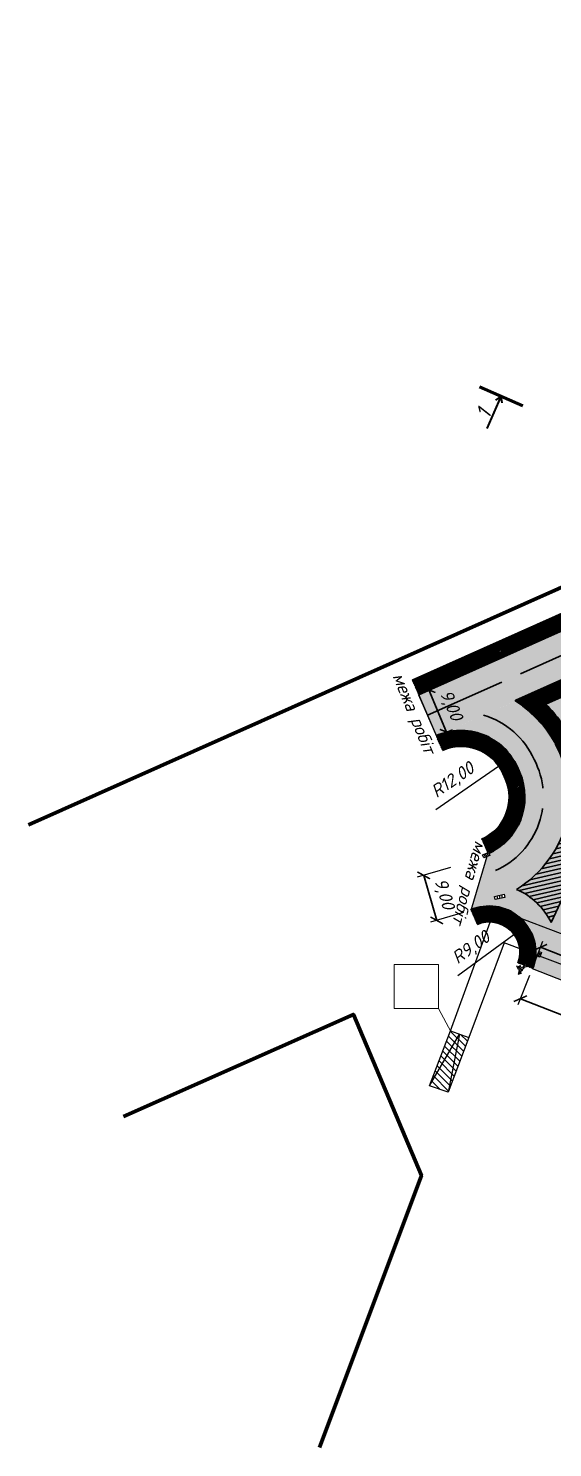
# Model space of a CAD drawing. Header units: metres. Extents: x 34785 to 38791, y 49888 to 55971.
# Drawn here: x 34784.7 to 34887.8, y 51263.8 to 51542.7 of the extents above; entities that cross this region are included whole.
import ezdxf

# ---------------------------------------------------------------- set-up
doc = ezdxf.new("R2010")
doc.units = ezdxf.units.M
doc.set_wipeout_variables(frame=1)
doc.linetypes.add('DASHED', pattern=[0.75, 0.5, -0.25])
doc.linetypes.add('Трубопроводы', pattern=[2, 1.6, -0.4])
for name, color, linetype in [('09_Граница работ', 5, 'Continuous'), ('12_Тротуар', 33, 'Continuous'), ('_3Борт_проезды', 7, 'Continuous'), ('_4Борт_тротуар', 7, 'Continuous'), ('____пр.часть', 7, 'Continuous'), ('____размеры', 7, 'Continuous'), ('____Троутары', 7, 'Continuous'), ('___bort', 7, 'Continuous'), ('___тротуары', 7, 'Continuous'), ('__Освещение', 7, 'Continuous'), ('_РАЗМЕТКА', 7, 'Трубопроводы'), ('ливнеприемники', 7, 'Continuous')]:
    doc.layers.add(name, color=color, linetype=linetype)
doc.layers.add('11_Разметка', color=7, linetype='DASHED', lineweight=30)
doc.layers.add('_ЗНАКИ', color=7, linetype='Continuous', lineweight=0)
doc.styles.add('ACAD', font='isocpeui.ttf', dxfattribs={"height": 2.5})
doc.styles.add('Bm431', font='bm431i.ttf')
doc.styles.get("Standard").update_dxf_attribs({"font": 'arial.ttf'})
doc.styles.add('СПДС', font='isocpeur.ttf')
doc.dimstyles.new('GENPLAN', dxfattribs={"dimtxt": 2.5, "dimasz": 2, "dimexe": 1.3, "dimexo": 1.5, "dimgap": 1.2, "dimtad": 1, "dimzin": 0, "dimtxsty": 'Standard', "dimblk1": 'OBLIQUE', "dimblk2": 'OBLIQUE', "dimsah": 1, "dimcen": -2, "dimaunit": 1, "dimadec": 3, "dimazin": 0, "dimtfac": 0.75, "dimtix": 1, "dimtmove": 0, "dimatfit": 3, "dimfxl": 1, "dimtvp": 1.2, "dimarcsym": 0})
picture_1 = doc.add_image_def('image2.gif', size_in_pixel=(600, 598))
pattern_1 = [(135, (-176.6880005107814, -440.0890258540167), (-0.6735192090801865, -0.6735192090801865), [])]
pattern_2 = [(45, (0, 0), (-0.1122532015133644, 0.1122532015133644), []), (135, (0, 0), (-0.1122532015133644, -0.1122532015133644), [])]

# ---------------------------------------------------------------- blocks, each defined once
blk = doc.blocks.new('блок')
at = {"color": 5, "linetype": 'Continuous'}
blk.add_wipeout([(35187.88439807256, 51623.84411248673), (35187.889137268794, 51623.87174591106), (35187.890962023834, 51623.899723337505), (35187.88985234529, 51623.92773823952), (35187.88582039102, 51623.95548367998), (35187.87891033597, 51623.98265567402), (35187.86919788813, 51624.00895651961), (35187.85678945913, 51624.03409805916), (35187.841820998314, 51624.05780483672), (35187.824456503266, 51624.07981711585), (35187.80488622302, 51624.09989372544), (35187.78332457368, 51624.117814701945), (35187.76000778917, 51624.13338369939), (35187.735191333064, 51624.14643014058), (35187.70914709966, 51624.15681108599), (35187.68216043501, 51624.164412799786), (35187.65452701068, 51624.16915199603), (35187.62654958424, 51624.17097675107), (35187.59853468223, 51624.16986707252), (35187.57078924177, 51624.165835118256), (35187.54361724773, 51624.158925063195), (35187.51731640214, 51624.14921261537), (35187.492174862586, 51624.13680418637), (35187.46846808503, 51624.12183572555), (35187.4464558059, 51624.1044712305), (35187.42637919631, 51624.084900950256), (35187.408458219805, 51624.06333930091), (35187.39288922236, 51624.0400225164), (35187.37984278116, 51624.0152060603), (35187.36946183576, 51623.98916182689), (35187.36186012196, 51623.96217516225), (35187.35712092572, 51623.934541737915), (35187.35529617068, 51623.90656431147), (35187.35640584923, 51623.87854940946), (35187.360437803494, 51623.850803969006), (35187.36734785855, 51623.823631974956), (35187.37706030638, 51623.797331129375), (35187.38946873538, 51623.77218958982), (35187.4044371962, 51623.74848281227), (35187.42180169125, 51623.726470533125), (35187.441371971494, 51623.70639392354), (35187.46293362084, 51623.68847294704), (35187.486250405345, 51623.67290394959), (35187.51106686145, 51623.6598575084), (35187.537111094854, 51623.649476563), (35187.5640977595, 51623.64187484919), (35187.591731183835, 51623.637135652956), (35187.61970861028, 51623.63531089791), (35187.64772351229, 51623.63642057646), (35187.675468952744, 51623.64045253073), (35187.70264094679, 51623.64736258578), (35187.728941792375, 51623.65707503362), (35187.75408333193, 51623.66948346261), (35187.77779010948, 51623.68445192343), (35187.79980238862, 51623.701816418485), (35187.819878998205, 51623.72138669872), (35187.83779997471, 51623.742948348074), (35187.85336897215, 51623.76626513258), (35187.86641541335, 51623.791081588686), (35187.87679635875, 51623.81712582209)], dxfattribs=at)
for p, q in [((35187.52196816464, 51624.13194650638), (35186.75613753038, 51625.85721414952)), ((35187.62339700857, 51625.3974191385), (35186.87737450856, 51625.3974191385)), ((35187.09372100857, 51625.39571369632), (35187.09372100857, 51624.8052961385)), ((35187.37720950857, 51625.39834821327), (35187.37720950857, 51624.8052961385)), ((35187.62339700857, 51624.1494056385), (35187.62339700857, 51625.3974191385)), ((35187.62339700857, 51625.3974191385), (35188.37687950856, 51625.3974191385)), ((35187.72304884415, 51623.67416621704), (35188.47545987415, 51621.94300399391)), ((35187.86958450857, 51625.39665174402), (35187.86958450857, 51624.78707663849)), ((35188.13815250857, 51625.39665174402), (35188.13815250857, 51624.7961861385))]:
    blk.add_line(p, q, dxfattribs=at)
for points in [[(35186.7105432247, 51625.17240654149), (35186.75613753038, 51625.85721414952)], [(35187.29460797047, 51625.43166757642), (35186.75613753038, 51625.85721414952)], [(35187.94030999055, 51622.37271890267), (35188.47545987415, 51621.94300399391)], [(35188.52637026227, 51622.62743692204), (35188.47545987415, 51621.94300399391)]]:
    blk.add_lwpolyline(points, dxfattribs=at)
at = {"color": 5, "linetype": 'Continuous', "const_width": 0.15}
blk.add_lwpolyline([(35187.59839700857, 51623.9034466385, 1), (35187.64839700857, 51623.9034466385, 1)], format="xyb", close=True, dxfattribs=at)
at = {"color": 5, "linetype": 'Continuous'}
blk.add_circle((35187.62339700857, 51623.9034466385), 0.25, dxfattribs=at)
for centre, radius, start, end in [((35187.23546525856, 51624.93132654334, 0.1), 0.189671018749069, 221.6415580309559, 318.3584419690441), ((35187.99971219188, 51624.91416870242, 0.1), 0.1818944932519912, 224.3238462181604, 319.561470587205)]:
    blk.add_arc(centre, radius, start, end, dxfattribs=at)
blk = doc.blocks.new('*D53')
at = {"layer": '____Троутары', "color": 0, "lineweight": -2, "transparency": 16777216}
blk.add_line((34864.83960237233, 51389.21238208406), (34877.15818833112, 51397.73857503814), dxfattribs=at)
at = {"layer": '____Троутары', "color": 0, "transparency": 16777216}
blk.add_solid([(34876.87362979406, 51398.1497032894), (34877.44274686819, 51397.32744678688), (34879.62495783869, 51399.44592626052)], dxfattribs=at)
at = {"layer": 'Defpoints', "color": 0, "transparency": 16777216}
for p in [(34879.62495783869, 51399.44592626052), (34869.75787980841, 51392.61652137099)]:
    blk.add_point(p, dxfattribs=at)
at = {"layer": '____Троутары', "color": 0, "transparency": 16777216, "insert": (34868.22889449781, 51394.84189550672), "char_height": 2.5, "attachment_point": 5, "rotation": 34.68867957137405, "style": 'ACAD'}
blk.add_mtext('R12,00', dxfattribs=at)
blk = doc.blocks.new('_Oblique')
at = {"color": 0, "linetype": 'ByBlock', "lineweight": -2}
blk.add_line((-0.5, -0.5), (0.5, 0.5), dxfattribs=at)
blk = doc.blocks.new('*D54')
at = {"layer": '____Троутары', "color": 0, "lineweight": -2, "transparency": 16777216}
blk.add_line((34869.1190374508, 51356.58601752883), (34880.1630308509, 51364.67231677449), dxfattribs=at)
at = {"layer": '____Троутары', "color": 0, "transparency": 16777216}
blk.add_solid([(34879.86764909851, 51365.07573915904), (34880.45841260329, 51364.26889438994), (34882.5835651582, 51366.44460728881)], dxfattribs=at)
at = {"layer": 'Defpoints', "color": 0, "transparency": 16777216}
for p in [(34882.5835651582, 51366.44460728881), (34875.32196223634, 51361.12773574587)]:
    blk.add_point(p, dxfattribs=at)
at = {"layer": '____Троутары', "color": 0, "transparency": 16777216, "insert": (34871.83570553431, 51361.92150277107), "char_height": 2.5, "attachment_point": 5, "rotation": 36.21120755274804, "style": 'ACAD'}
blk.add_mtext('R9,00', dxfattribs=at)
blk = doc.blocks.new('_ArchTick')
at = {"color": 0, "linetype": 'ByBlock', "const_width": 0.15}
blk.add_lwpolyline([(-0.5, -0.5), (0.5, 0.5)], dxfattribs=at)
blk = doc.blocks.new('*D94')
at = {"layer": '____размеры', "color": 0, "lineweight": -2, "transparency": 16777216}
for p, q in [((34883.21189181985, 51356.5996028111), (34880.95024196422, 51350.83251498445)), ((34914.13840916013, 51344.47130589931), (34911.87675930449, 51338.70421807266))]:
    blk.add_line(p, q, dxfattribs=at)
at = {"layer": '____размеры', "color": 0, "lineweight": 30, "transparency": 16777216}
blk.add_line((34881.42486426141, 51352.0427768053), (34912.35138160169, 51339.91447989352), dxfattribs=at)
at = {"layer": 'Defpoints', "color": 0, "transparency": 16777216}
for p in [(34883.759532932, 51357.99605875823), (34914.68605027228, 51345.86776184645), (34912.35138160169, 51339.91447989352)]:
    blk.add_point(p, dxfattribs=at)
at = {"layer": '____размеры', "color": 0, "lineweight": 30, "transparency": 16777216, "xscale": 2, "yscale": 2, "zscale": 2}
for p, rotation in [((34881.42486426141, 51352.0427768053), 158.5866276610992), ((34912.35138160169, 51339.91447989352), 338.5866276610992)]:
    blk.add_blockref('_ArchTick', p, dxfattribs=dict(at, rotation=rotation))
at = {"layer": '____размеры', "color": 0, "transparency": 16777216, "insert": (34896.78623045218, 51348.91878590979), "char_height": 2.5, "attachment_point": 5, "rotation": 338.5866276610992, "style": 'ACAD'}
blk.add_mtext('33,00', dxfattribs=at)
blk = doc.blocks.new('*D95')
at = {"layer": '____размеры', "color": 0, "lineweight": -2, "transparency": 16777216}
for p, q in [((34884.30788168716, 51359.39223698564), (34885.86583572913, 51363.35902179583)), ((34898.83731061395, 51353.68580631015), (34900.39526465592, 51357.65259112035))]:
    blk.add_line(p, q, dxfattribs=at)
at = {"layer": '____размеры', "color": 0, "lineweight": 30, "transparency": 16777216}
blk.add_line((34885.39060014131, 51362.14900066541), (34899.9200290681, 51356.44256998992), dxfattribs=at)
at = {"layer": 'Defpoints', "color": 0, "transparency": 16777216}
for p in [(34883.759532932, 51357.99605875822), (34899.9200290681, 51356.44256998992), (34898.28896185878, 51352.28962808273)]:
    blk.add_point(p, dxfattribs=at)
at = {"layer": '____размеры', "color": 0, "lineweight": 30, "transparency": 16777216, "xscale": 2, "yscale": 2, "zscale": 2}
for p, rotation in [((34885.39060014131, 51362.14900066541), 158.5575905905172), ((34899.9200290681, 51356.44256998992), 338.5575905905171)]:
    blk.add_blockref('_ArchTick', p, dxfattribs=dict(at, rotation=rotation))
at = {"layer": '____размеры', "color": 0, "transparency": 16777216, "insert": (34895.04533311831, 51361.25788176309), "char_height": 2.5, "attachment_point": 5, "rotation": 338.5575905905172, "style": 'ACAD'}
blk.add_mtext('15,50', dxfattribs=at)
blk = doc.blocks.new('*D99')
at = {"layer": '____размеры', "color": 0, "lineweight": -2, "transparency": 16777216}
for p, q in [((34867.70056604237, 51377.80647062395), (34861.17120149145, 51375.90776483435)), ((34870.27467584547, 51368.95449292919), (34863.74531129456, 51367.05578713959))]:
    blk.add_line(p, q, dxfattribs=at)
at = {"layer": '____размеры', "color": 0, "lineweight": 30, "transparency": 16777216}
blk.add_line((34864.99360341123, 51367.41878409749), (34862.41949360813, 51376.27076179226), dxfattribs=at)
at = {"layer": 'Defpoints', "color": 0, "transparency": 16777216}
for p in [(34869.14090310007, 51378.22531326769), (34862.41949360813, 51376.27076179226), (34871.71501290317, 51369.37333557293)]:
    blk.add_point(p, dxfattribs=at)
at = {"layer": '____размеры', "color": 0, "lineweight": 30, "transparency": 16777216, "xscale": 2, "yscale": 2, "zscale": 2}
for p, rotation in [((34862.41949360813, 51376.27076179226), 106.2141603570794), ((34864.99360341123, 51367.41878409749), 286.2141603570794)]:
    blk.add_blockref('_ArchTick', p, dxfattribs=dict(at, rotation=rotation))
at = {"layer": '____размеры', "color": 0, "transparency": 16777216, "insert": (34866.29915521354, 51372.59868970361), "char_height": 2.5, "attachment_point": 5, "rotation": 286.2141603570794, "style": 'ACAD'}
blk.add_mtext('9,00', dxfattribs=at)
blk = doc.blocks.new('*D100')
at = {"layer": '____размеры', "color": 0, "lineweight": -2, "transparency": 16777216}
for p, q in [((34862.7567350501, 51412.45336323243), (34864.61278479014, 51413.23462223762)), ((34866.24915418834, 51404.1563662179), (34868.10520392838, 51404.93762522309))]:
    blk.add_line(p, q, dxfattribs=at)
at = {"layer": '____размеры', "color": 0, "lineweight": 30, "transparency": 16777216}
blk.add_line((34863.41460440885, 51412.73027734183), (34866.90702354709, 51404.4332803273), dxfattribs=at)
at = {"layer": 'Defpoints', "color": 0, "transparency": 16777216}
for p in [(34861.37421922554, 51411.87142681422), (34864.86663836379, 51403.57442979968), (34866.90702354709, 51404.4332803273)]:
    blk.add_point(p, dxfattribs=at)
at = {"layer": '____размеры', "color": 0, "lineweight": 30, "transparency": 16777216, "xscale": 2, "yscale": 2, "zscale": 2}
for p, rotation in [((34863.41460440885, 51412.73027734183), 112.827475618805), ((34866.90702354709, 51404.4332803273), 292.827475618805)]:
    blk.add_blockref('_ArchTick', p, dxfattribs=dict(at, rotation=rotation))
at = {"layer": '____размеры', "color": 0, "transparency": 16777216, "insert": (34867.64934246216, 51409.62926438736), "char_height": 2.5, "attachment_point": 5, "rotation": 292.82747561880507, "style": 'ACAD'}
blk.add_mtext('9,00', dxfattribs=at)
blk = doc.blocks.new('117VZ')
at = {"color": 0, "linetype": 'Continuous'}
blk.add_wipeout([(1.6285489435663936, -0.6645717324286404), (-1.62410949450276, -0.6644815814653429), (-1.6204336553285326, 0.6582993165949267), (1.6321981931370158, 0.6603834056063551)], dxfattribs=at)
for p, q in [((-0.7997398684807985, 0.6469083133864717), (-0.7997398684807985, -0.6530916866135283)), ((0.0002601315192016784, 0.6469083133864717), (0.0002601315192012343, -0.6530916866135285)), ((0.7984410262955048, 0.6449360717574699), (0.8020792367428977, -0.6550639282425301))]:
    blk.add_line(p, q, dxfattribs=at)
blk.add_lwpolyline([(1.596352316878786, -0.652825038273477), (-1.601558973704495, -0.6550639282425301), (-1.597909724133872, 0.6488805550154735), (1.600001566449409, 0.6511194449845266), (1.596352316878786, -0.652825038273477)], close=True, dxfattribs=at)
at = {"color": 7, "linetype": 'Continuous'}
blk.add_lwpolyline([(-1.624109494502759, -0.6644815814653431), (-1.624109494502758, -0.6644815814653432), (-1.601585331719413, -0.6644821353224458)], dxfattribs=at)

msp = doc.modelspace()

# ---------------------------------------------------------------- hatches: boundary and pattern name
at = {"layer": '12_Тротуар', "lineweight": 25}
h = msp.add_hatch(dxfattribs=at)
h.set_pattern_fill('ANSI31', color=33, scale=0.3, angle=90)
h.set_pattern_definition(pattern_1)
h.paths.add_polyline_path([(34867.67797153212, 51345.72944769266), (34871.28724053884, 51344.40185355968), (34867.23492811259, 51333.66386232099), (34863.58137680862, 51334.90294830525)])
h = msp.add_hatch(dxfattribs=at)
h.set_pattern_fill('ANSI31', color=33, scale=0.3, angle=90)
h.set_pattern_definition(pattern_1)
h.paths.add_polyline_path([(34867.67797153212, 51345.72944769266), (34871.28724053884, 51344.40185355968), (34867.23492811259, 51333.66386232099), (34863.58137680862, 51334.90294830525)])
at = {"layer": '____пр.часть', "lineweight": 30, "true_color": 0x939598, "transparency": 33554585}
h = msp.add_hatch(color=252, dxfattribs=at)
h.dxf.hatch_style = 1
edge = h.paths.add_edge_path()
edge.add_line((34865.20353559087, 52292.88609320332), (34859.25979325775, 52306.26231047075))
edge.add_arc((34839.15524581457, 52297.32882446601), 22.00000000208382, 23.95804235668056, 110.8843533301907)
edge.add_line((34831.31262271902, 52317.88346537925), (34829.17835730525, 52317.06913642545))
edge.add_line((34829.17835730525, 52317.06913642545), (34847.19967536553, 52325.32487608253))
edge.add_line((34847.19967536553, 52325.32487608253), (34853.10912412591, 52323.43542530289))
edge.add_arc((34853.24907699096, 52324.02506612614), 0.6060223633498893, 256.6477686835266, 369.3563728514596)
edge.add_line((34853.84703697708, 52324.12359003129), (34852.11227572164, 52327.56954702493))
edge.add_line((34852.11227572164, 52327.56954702493), (34859.71819915083, 52331.08844854283))
edge.add_line((34859.71819915083, 52331.08844854283), (34875.60101923163, 52295.34462919525))
edge.add_arc((34829.90886595425, 52275.04125191639), 50.00000000050895, 13.471760098258414, 23.958042353012786, ccw=False)
edge.add_line((34878.53310908793, 52286.68955564388), (34882.5958917852, 52269.73002760486))
edge.add_arc((34931.22013491852, 52281.37833133223), 50.00000000012743, 193.4717600982177, 203.9580446149915)
edge.add_line((34885.52798244305, 52261.07495224965), (34919.12932940434, 52185.79010337964))
edge.add_arc((34964.78802049549, 52206.16861969675), 49.99999999443588, 204.0522976161979, 208.2254327748344)
edge.add_line((34920.73334016336, 52182.52152388612), (34940.91218986097, 52144.92820671847))
edge.add_arc((34852.80282919007, 52097.63401509378), 99.99999999633634, 23.84641091188422, 28.22543277477189, ccw=False)
edge.add_line((34944.26607785222, 52138.06264533811), (34995.18215829806, 52018.80134819804))
edge.add_line((34995.18215829806, 52018.80134819804), (34983.96507432395, 52013.84376527147))
edge.add_arc((34982.40834075521, 52012.71545371998), 1.92263006355351, 35.93438434031003, 215.9343843404373)
edge.add_line((34980.85160718647, 52011.58714216849), (34987.63392275335, 51996.24324819262))
edge.add_line((34987.63392275335, 51996.24324819262), (35050.52051672102, 51854.9460850476))
edge.add_arc((35114.47255885644, 51883.4089785531), 69.99999999997861, 203.9922308046698, 214.008065726439)
edge.add_arc((33874.54866854432, 51046.81576894091), 1425.760492905205, 33.13305738836232, 34.008065726158975, ccw=False)
edge.add_arc((35070.99770321073, 51827.75510943577), 2.999999999994702, 213.1330573880977, 315.0850823070435)
edge.add_arc((35051.87749037435, 51846.81862068347), 29.99999999998171, 315.0850823070042, 331.7294880062929)
edge.add_arc((35051.87749037434, 51846.81862068347), 29.9999999999997, 331.7294880062938, 342.5251705295843)
edge.add_line((35080.49295921522, 51837.81001685065), (35081.89770737298, 51842.27214304511))
edge.add_line((35081.89770737298, 51842.27214304511), (35089.97828397109, 51867.93977058784))
edge.add_arc((35078.53209643473, 51871.54321212095), 12.00000000000532, 342.5251705296938, 383.9922305312064)
edge.add_line((35089.49530368124, 51876.422565241), (35028.1658341986, 52014.22109461844))
edge.add_line((35028.1658341986, 52014.22109461844), (35012.99505158117, 52048.54231652449))
edge.add_arc((35011.43831801441, 52047.41400497025), 1.922630063549076, 35.93438444136359, 191.7455395545329)
edge.add_line((35009.55594528091, 52047.02262375783), (34998.37762240422, 52042.09537246587))
edge.add_line((34998.37762240422, 52042.09537246587), (34952.43160893521, 52141.85090131257))
edge.add_arc((35043.8948575989, 52182.27953155794), 99.99999999815819, 199.6546555027742, 203.84641091207, ccw=False)
edge.add_line((34949.72115452388, 52148.64452525841), (34935.33290268527, 52188.92978473957))
edge.add_arc((34841.15919960714, 52155.29477843885), 100.0000000014858, 19.65465550281937, 23.95804461495635)
edge.add_line((34932.54350455923, 52195.90153660446), (34900.60639547826, 52267.7750534126))
edge.add_arc((34854.9142430006, 52247.47167432875), 50.00000000264298, 23.9580446152981, 34.44432911087208)
edge.add_line((34896.14805013508, 52275.75193510301), (34886.86924680437, 52289.28081979142))
edge.add_arc((34928.10305393603, 52317.5610805641), 49.99999999942184, 203.9580423256934, 214.4443291112097, ccw=False)
edge.add_line((34882.41090064996, 52297.25770330748), (34866.22096812899, 52333.69267021396))
edge.add_line((34866.22096812899, 52333.69267021396), (34873.87496766529, 52337.11135520889))
edge.add_line((34873.87496766529, 52337.11135520889), (34875.01656170307, 52334.14050649679))
edge.add_line((34875.01656170307, 52334.14050649679), (34875.80345046972, 52333.90852950644))
edge.add_line((34875.80345046972, 52333.90852950644), (34879.56431939234, 52339.76104772232))
edge.add_line((34879.56431939234, 52339.76104772232), (34898.71407585727, 52348.4192183496))
edge.add_line((34898.71407585727, 52348.4192183496), (34899.04437794968, 52348.55765459332))
edge.add_arc((34908.70794166086, 52325.50086521579), 24.99999999999717, 112.7395369926106, 203.9580423249062)
edge.add_line((34885.86186501742, 52315.34917658768), (34890.61416588088, 52304.65426328444))
edge.add_arc((34981.99847245464, 52345.26101779692), 100.000000000017, 203.9580423249066, 212.25687180621)
edge.add_line((34897.43209083255, 52291.88942329807), (34905.59042250185, 52280.54874514828))
edge.add_arc((34855.69751587098, 52246.32962961248), 60.50000000106817, 24.97545031651191, 34.444329111041384, ccw=False)
edge.add_arc((34921.42324506868, 52276.94694152186), 12.00718108453288, 204.989203248499, 292.4107510364524)
edge.add_line((34926.00090904143, 52265.84660863725), (34928.78074524801, 52267.07964204389))
edge.add_line((34928.78074524801, 52267.07964204389), (34931.61900560818, 52260.68087052815))
edge.add_arc((34937.74679373857, 52246.98946846512), 15.0001425934076, 114.1116039222171, 203.9578189039413)
edge.add_line((34924.0389936929, 52240.89845083827), (34927.75126421268, 52232.5440961306))
edge.add_line((34927.75126421268, 52232.5440961306), (34942.13885657907, 52200.16524621176))
edge.add_line((34942.13885657907, 52200.16524621176), (34942.95294562927, 52198.28644357422))
edge.add_arc((34989.01346419009, 52217.73968571639), 49.99999999934321, 202.896323701567, 212.7730636486073)
edge.add_line((34946.97240505047, 52190.67403689076), (34952.82039001838, 52181.59036468813))
edge.add_line((34952.82039001838, 52181.59036468813), (34963.96406113212, 52150.38951503488))
edge.add_line((34963.96406113212, 52150.38951503488), (34970.13322556006, 52136.43277653799))
edge.add_arc((35015.86484989333, 52156.64709166129), 50.00000000063348, 203.8464109120575, 215.8382585403488)
edge.add_line((34975.33119789135, 52127.37213554781), (34996.99936664968, 52097.37072380996))
edge.add_line((34996.99936664968, 52097.37072380996), (35014.40178265705, 52061.32953561925))
edge.add_arc((35025.20802407587, 52066.54730778734), 12.00000000000161, 205.7734811012697, 258.4413808008578)
edge.add_line((35022.80357940865, 52054.79066516105), (35042.56690384822, 52050.74871019433))
edge.add_line((35042.56690384822, 52050.74871019433), (35040.14788847225, 52043.58819557678))
edge.add_line((35040.14788847225, 52043.58819557678), (35021.08574596667, 52047.48674623871))
edge.add_line((35021.08574596667, 52047.48674623871), (35035.68639670706, 52015.75824591468))
edge.add_arc((35048.3961563279, 52006.88626697085), 15.49999999997519, 118.11973862163279, 145.0832413393292, ccw=False)
edge.add_line((35041.09076221157, 52020.55671746835), (35045.38518436036, 52014.29801762845))
edge.add_arc((35048.39615632792, 52006.88626697084), 8.000000000001508, 112.109105051214, 203.9922305312364)
edge.add_line((35041.08735149692, 52003.6333648908), (35059.68847906718, 51961.839296793))
edge.add_arc((35082.52849416411, 51972.00461579309), 25.00000000003511, 203.9922305311528, 272.8874259731611)
edge.add_line((35083.78783820759, 51947.03635488886), (35108.04093299856, 51948.25962753001))
edge.add_arc((35106.78158895505, 51973.2278884342), 24.99999999999408, 272.8874259732161, 338.9886212787381)
edge.add_line((35130.11931989485, 51964.2640547353), (35120.43819268117, 51938.36829851675))
edge.add_arc((35117.6309838189, 51939.42639983686), 3.000000000005581, 339.3474246797032, 467.7952733051588)
edge.add_arc((35106.78158897184, 51973.22788843526), 32.50000000020417, 272.8874259435289, 287.79527327662646, ccw=False)
edge.add_line((35108.41873621158, 51940.76914925875), (35084.16564142064, 51939.54587661759))
edge.add_arc((35082.52849416404, 51972.00461579322), 32.50000000016637, 252.1819156358801, 272.8874259732905, ccw=False)
edge.add_arc((35071.97163865181, 51939.15948218555), 1.999999999997412, 72.1819156355504, 203.992230531644)
edge.add_line((35070.14443744408, 51938.34625666554), (35095.28207057231, 51881.86559726403))
edge.add_arc((35097.10927178003, 51882.67882278514), 2.000000000420532, 203.9922305603782, 339.0161227419069)
edge.add_line((35098.97663424534, 51881.96261232386), (35106.24511537402, 51900.91359055485))
edge.add_line((35106.24511537402, 51900.91359055485), (35116.17176803129, 51897.10885894362))
edge.add_line((35116.17176803129, 51897.10885894362), (35104.47343458391, 51865.38245218099))
edge.add_arc((35118.54719116172, 51860.19310002599), 15.00000000000292, 159.7597860346364, 293.9872163681083)
edge.add_line((35124.6451832505, 51846.4885572578), (35129.53587978708, 51835.54536474275))
edge.add_line((35129.53587978708, 51835.54536474275), (35120.00246353014, 51831.28472089449))
edge.add_arc((35127.15054841003, 51817.9970567016), 15.08831127572543, 118.2779826596066, 191.4009202035237)
edge.add_line((35112.35995969235, 51815.01450367819), (35113.67777851903, 51808.54433714038))
edge.add_arc((35211.66596078862, 51828.50219612755), 99.99999999925708, 191.5123172041148, 199.3512800589824)
edge.add_line((35117.31548466011, 51795.36629936627), (35134.72949659745, 51745.78199719932))
edge.add_line((35134.72949659745, 51745.78199719932), (35126.71713907251, 51742.78777439199))
edge.add_line((35126.71713907251, 51742.78777439199), (35108.56687066489, 51787.08481418426))
edge.add_arc((35211.51067320452, 51829.26461999878), 111.2499999994185, 191.5123172041463, 202.2806900602556, ccw=False)
edge.add_line((35102.49882042937, 51807.06150187545), (35101.62527385769, 51811.35040083706))
edge.add_arc((35093.78621927607, 51809.75377211807), 7.999999999996456, 11.51231720413747, 109.0676693542744)
edge.add_arc((35095.61524589399, 51808.35581255864), 9.999999999492891, 116.3753876000319, 219.6441749130603)
edge.add_line((35087.91503028041, 51801.97563391738), (35092.7831450376, 51796.10032300353))
edge.add_line((35092.7831450376, 51796.10032300353), (35100.77185923037, 51786.45877139158))
edge.add_arc((35023.76970314026, 51722.65698491676), 99.99999999951893, 28.639940108702092, 39.64417495720829, ccw=False)
edge.add_line((35111.53461039503, 51770.58736207432), (35126.71813366367, 51742.78494134453))
edge.add_line((35126.71813366367, 51742.78494134453), (35118.37074506356, 51739.66217807903))
edge.add_arc((34825.22513352006, 51612.69474206294), 319.4606069231589, 23.41843563323757, 28.88118658897568)
edge.add_arc((35023.76970313999, 51722.65698491655), 92.49999999986528, 28.6399401087558, 39.64417495721095)
edge.add_line((35094.99669752358, 51781.67363740595), (35087.00798333072, 51791.31518901802))
edge.add_line((35087.00798333072, 51791.31518901802), (35083.2951222146, 51795.79622829609))
edge.add_line((35083.2951222146, 51795.79622829609), (35080.89413105045, 51798.69397625282))
edge.add_arc((35078.58406636772, 51796.77992265858), 2.999999999998984, 39.64417495694915, 162.5251705296729)
edge.add_line((35075.72251948364, 51797.68078304185), (35067.50567285024, 51771.58029919626))
edge.add_line((35067.50567285024, 51771.58029919626), (35060.34125012236, 51748.82279768569))
edge.add_arc((34918.2177548793, 51793.5655300551), 148.9999999999573, 334.94367707997714, 342.52517052968847, ccw=False)
edge.add_line((35053.19564899777, 51730.46269256478), (34992.72047792523, 51601.10541542048))
edge.add_line((34992.72047792523, 51601.10541542048), (34992.19430351963, 51599.97992065619))
edge.add_arc((34994.37219999536, 51599.57173670625), 2.215817500598614, 169.3847068913173, 348.6115046509646)
edge.add_line((34996.5443899179, 51599.13420026629), (34996.61581312522, 51599.28432682306))
edge.add_line((34996.61581312522, 51599.28432682306), (35020.62194865576, 51588.06133894595))
edge.add_line((35020.62194865576, 51588.06133894595), (35005.15593906092, 51553.73243798801))
edge.add_line((35005.15593906092, 51553.73243798801), (34996.25210472043, 51524.83980512013))
edge.add_line((34996.25210472043, 51524.83980512013), (34971.60636746709, 51470.13525654108))
edge.add_arc((34989.84121699324, 51461.92001078976), 19.99999999989273, 155.7472704870796, 293.7821618814421)
edge.add_line((34997.90642536993, 51443.61830557313), (34998.052205429, 51443.67421761093))
edge.add_line((34998.052205429, 51443.67421761093), (34987.26902896625, 51433.03430760046))
edge.add_arc((34989.84121699345, 51461.92001078997), 28.99999999999465, 196.6710331135511, 264.9113986427029, ccw=False)
edge.add_arc((34961.10218741599, 51453.31372361456), 0.999999999996542, 16.67103311273592, 155.3397166634001)
edge.add_line((34960.19338979694, 51453.73096082237), (34937.62977754119, 51404.75548430749))
edge.add_arc((34938.53781517858, 51404.33659571961), 0.9999999999938539, 155.2355607338906, 311.7990617482831)
edge.add_arc((35011.83560937824, 51322.35851246693), 108.9680533990452, 113.94768087931041, 131.8003725025143, ccw=False)
edge.add_line((34967.60522828739, 51421.94621276237), (34987.59774172016, 51431.12953009247))
edge.add_arc((34987.18033282737, 51432.03824886978), 1.000000000009133, 294.6711078049277, 444.9113986423704)
edge.add_line((34987.26902896625, 51433.03430760046), (34998.062966806, 51443.68094796744))
edge.add_line((34998.062966806, 51443.68094796744), (35153.85278973184, 51513.1098385079))
edge.add_arc((35103.09575115455, 51611.08557840477), 110.3427504346177, 297.3867410559023, 301.6509743725986)
edge.add_line((35160.99738724544, 51517.15516207719), (35168.25574098892, 51501.11939543553))
edge.add_line((35168.25574098892, 51501.11939543553), (35004.2621359363, 51428.77836366851))
edge.add_line((35004.2621359363, 51428.77836366851), (34994.72365629957, 51424.49867791263))
edge.add_line((34994.72365629957, 51424.49867791263), (34983.04278478731, 51419.13321197708))
edge.add_line((34983.04278478731, 51419.13321197708), (34971.36191327504, 51413.76774604154))
edge.add_arc((35011.8550440599, 51322.3330351314), 99.99999999989997, 113.8868226094358, 129.690781888804)
edge.add_arc((35011.85504406018, 51322.33303513111), 100.000000000301, 129.6907818888194, 145.4947411681206)
edge.add_arc((34936.86429202731, 51373.88288585451), 8.999999999968647, 145.4947411674176, 249.4181190284741)
edge.add_line((34933.70038149741, 51365.45734906696), (34931.52828735198, 51356.41842854526))
edge.add_arc((34927.30973994926, 51345.1843795057), 12.00000000050585, 69.41811887890246, 158.5665483267016)
edge.add_line((34916.13962842651, 51349.56942324339), (34914.68605027227, 51345.86776184644))
edge.add_line((34914.68605027227, 51345.86776184644), (34883.759532932, 51357.99605875822))
edge.add_arc((34875.32196223628, 51361.12773574585), 8.999999999998565, 339.6371585719534, 473.6264614779935)
edge.add_line((34871.7150124117, 51369.37333535794), (34875.00668253075, 51380.63666275928))
edge.add_arc((34869.48786856852, 51391.90714989628), 12.54915088183406, 296.0895827336478, 471.6077570399054)
edge.add_line((34864.86663838619, 51403.57442976166), (34880.60931364442, 51410.59557539796))
edge.add_arc((34868.42971185636, 51391.43820689356), 22.70126577371668, -9.880600478945325, 57.55319032455537, ccw=False)
edge.add_line((34890.79426070573, 51387.54277078275), (34897.65162024841, 51390.54244966011))
edge.add_arc((34896.44930367366, 51393.29098287833), 2.999999999595928, 293.6264607842426, 334.943677082796)
edge.add_line((34899.16697939386, 51392.0204559493), (34913.90218601873, 51423.53927885374))
edge.add_arc((34912.9962941116, 51423.96278782989), 1.000000000136835, 334.9436771023417, 474.0543755317656)
edge.add_line((34912.58869066784, 51424.8759468702), (34880.60373634741, 51410.59894045012))
edge.add_line((34880.60373634741, 51410.59894045012), (34864.86489525129, 51403.57767937508))
edge.add_line((34864.86489525129, 51403.57767937508), (34861.37504790772, 51411.87179671002))
edge.add_line((34861.37504790772, 51411.87179671002), (34914.05280132994, 51435.38537223814))
edge.add_arc((34905.90073234213, 51453.64855299119), 20.00000000001319, 294.0543758882395, 334.943677079757)
edge.add_line((34924.01857047882, 51445.17837346221), (34928.17701663895, 51454.07335073776))
edge.add_line((34928.17701663895, 51454.07335073776), (34932.07883428669, 51466.74692574392))
edge.add_arc((34920.61006019799, 51470.27782094241), 12.00000000001247, 342.8879540222841, 401.8868257520986)
edge.add_line((34929.5436412056, 51478.28975768585), (34914.1576598407, 51495.44564836576))
edge.add_line((34914.1576598407, 51495.44564836576), (34920.85784600362, 51501.45460097049))
edge.add_line((34920.85784600362, 51501.45460097049), (34923.02341607715, 51499.03991683586))
edge.add_arc((34931.95699726222, 51507.05185338169), 12.0000000001928, 221.8868244839728, 342.8519532772657)
edge.add_line((34943.4235505145, 51503.5137526882), (34980.31100148651, 51592.27055126877))
edge.add_line((34980.31100148651, 51592.27055126877), (34984.40826950189, 51601.03466759623))
edge.add_line((34984.40826950189, 51601.03466759623), (35046.40145969651, 51733.63900988815))
edge.add_arc((34918.21775487928, 51793.56553005512), 141.4999999999761, 334.9436770799879, 354.3647269509896)
edge.add_arc((35044.10639762552, 51781.1437899532), 15.00000000135819, 354.36472695982, 473.7504802303828)
edge.add_line((35038.06508220067, 51794.87341150581), (35029.65075805745, 51791.25841916238))
edge.add_line((35029.65075805745, 51791.25841916238), (35024.55141723272, 51802.8661192736))
edge.add_line((35024.55141723272, 51802.8661192736), (35032.9245661675, 51806.55585725261))
edge.add_line((35032.9245661675, 51806.55585725261), (35044.99618282495, 51811.86761647824))
edge.add_arc((35038.95486739848, 51825.59723802867), 15.00000000000559, 293.7504802393881, 383.9922308043767)
edge.add_line((35052.65887642754, 51831.69642949407), (34980.77803756872, 51993.20237176941))
edge.add_line((34980.77803756872, 51993.20237176941), (34974.01885694022, 52008.49392668232))
edge.add_arc((34966.70179704533, 52005.25963626641), 7.999999999992878, 23.84641088248959, 114.3369128019036)
edge.add_line((34963.40498548805, 52012.54874002173), (34962.10871655, 52011.96244648555))
edge.add_line((34962.10871655, 52011.96244648555), (34957.94561107548, 52018.31096702128))
edge.add_arc((34951.76408940543, 52031.97803656246), 15.0000000000226, 294.3369128024629, 375.4622175682611)
edge.add_line((34966.22118642702, 52035.97707966165), (34947.65065732868, 52103.11212528602))
edge.add_arc((34899.4603339223, 52089.7819816217), 50.00000000123435, 15.46221756831385, 23.8464109118811)
edge.add_line((34945.19195825617, 52109.99629674511), (34944.26799641343, 52112.08661123923))
edge.add_arc((34925.97534668032, 52104.00088519001), 20.00000000003148, 23.84641091204223, 36.98617564188718)
edge.add_line((34941.95096054172, 52116.03333139819), (34935.45978247769, 52124.65174135924))
edge.add_arc((34951.43539633882, 52136.68418756739), 19.99999999979481, 203.8464109120006, 216.9861756422679, ccw=False)
edge.add_line((34933.14274660592, 52128.59846151828), (34931.46122303906, 52132.40263710367))
edge.add_arc((34852.80282918578, 52097.63401509161), 86.00000000114011, 23.84641091202671, 28.22543277470265)
edge.add_line((34928.57687936658, 52138.30701989079), (34914.3341107258, 52164.84138269551))
edge.add_arc((34931.95598286067, 52174.30022102079), 20.00000000003665, 197.1217338557959, 208.2254327746913, ccw=False)
edge.add_line((34912.84235469061, 52168.41216377091), (34907.83615628329, 52184.66312921551))
edge.add_arc((34888.72252811258, 52178.77507196544), 20.00000000070677, 17.12173385579371, 23.95804461479517)
edge.add_line((34906.9993891034, 52186.89642359867), (34887.30682403668, 52231.21395724671))
edge.add_arc((34876.34070744336, 52226.3411462689), 11.99999999849726, 23.95804460774474, 114.7529384581297)
edge.add_line((34871.31623170229, 52237.23860668367), (34866.78661245568, 52235.15014192702))
edge.add_line((34866.78661245568, 52235.15014192702), (34864.12214733654, 52244.37723418872))
edge.add_line((34864.12214733654, 52244.37723418872), (34867.52111820505, 52245.92586316689))
edge.add_arc((34862.5457870289, 52256.84584850056), 11.99999999999713, 294.4948173690126, 373.4717600981755)
edge.add_line((34874.21560538086, 52259.64144139511), (34868.54649177126, 52283.30637707643))
edge.add_arc((34819.92224863571, 52271.65807334831), 50.00000000247597, 13.47176009846461, 23.95804235110739)
edge.add_line((34865.61440191556, 52291.96145062644), (34865.20353559087, 52292.88609320332))
at = {"layer": '____Троутары', "transparency": 33554559}
h = msp.add_hatch(dxfattribs=at)
h.set_pattern_fill('ANSI37', color=1, scale=0.05)
h.set_pattern_definition(pattern_2)
h.paths.add_polyline_path([(34914.1576598407, 51495.44564836576), (34911.92426458881, 51493.4426641799), (34927.3102459537, 51476.2867735, -0.2632727641971063), (34929.21164076452, 51467.62964954355), (34925.37111784676, 51455.15516722391), (34921.30089475834, 51446.4489003916, -0.1803306920763739), (34912.82999098177, 51438.12484935109), (34860.15140887736, 51414.61090392715), (34861.37421922553, 51411.8714268142), (34914.05280132994, 51435.38537223814, 0.1803306920763737), (34924.01857047885, 51445.17837346227), (34928.17701663895, 51454.07335073776), (34932.07883428669, 51466.74692574392, 0.2632727641971063), (34929.5436412056, 51478.28975768585)])
h = msp.add_hatch(dxfattribs=at)
h.set_pattern_fill('ANSI37', color=1, scale=0.05)
h.set_pattern_definition(pattern_2)
h.paths.add_polyline_path([(34913.90218601873, 51423.53927885372, 0.6944403893518254), (34912.58869066784, 51424.8759468702), (34880.60373641201, 51410.59894041115, -0.1533765170983873), (34888.93863809962, 51401.1662881149), (34889.42453109859, 51400.07160796289, -0.1535805564111921), (34890.79426070573, 51387.54277078275), (34897.65162024841, 51390.5424496601, 0.1822591930602549), (34899.16697939386, 51392.02045594929)])
h.paths.add_polyline_path([(34892.1689461013, 51401.28330970104), (34891.67973651906, 51402.38546186416, 0.09655201329706647), (34886.40595488326, 51409.90355686884), (34908.9123689753, 51419.94966219675), (34896.44930367335, 51393.29098287864), (34894.18649070106, 51392.30113945069, 0.0967939642471857)], flags=16)
h = msp.add_hatch(dxfattribs=at)
h.set_pattern_fill('ANSI37', color=1, scale=0.05)
h.set_pattern_definition(pattern_2)
h.paths.add_polyline_path([(34864.86663836378, 51403.57442979966), (34866.08944872494, 51400.83495269251, -0.4141209466362379), (34877.97515068678, 51396.28755110554), (34878.44448021169, 51395.23018720699, -0.4139280320595868), (34873.80398016967, 51383.38502718757), (34875.00668253075, 51380.63666275928, 0.414171982889174), (34881.19001364731, 51396.43936920045), (34880.71581542791, 51397.5077018992, 0.4142151906044821)])
h = msp.add_hatch(dxfattribs=at)
h.set_pattern_fill('ANSI37', color=1, scale=0.05)
h.set_pattern_definition(pattern_2)
h.paths.add_polyline_path([(34871.7150124117, 51369.37333535794), (34872.91732901989, 51366.62480215391, -0.6618184404785142), (34880.94700936676, 51359.03995108743), (34883.759532932, 51357.99605875822, 0.6618184404785142)])
at = {"layer": '___bort', "transparency": 33554585}
h = msp.add_hatch(color=102, dxfattribs=at)
h.dxf.hatch_style = 1
h.paths.add_polyline_path([(34908.9123689753, 51419.94966219675), (34886.40595488326, 51409.90355686884, -0.09655201329706577), (34891.67973651906, 51402.38546186416), (34892.1689461013, 51401.28330970104, -0.09679396424719984), (34894.18649070106, 51392.30113945069), (34896.44930367335, 51393.29098287864)])

# ---------------------------------------------------------------- linework, layer by layer
at = {"layer": '09_Граница работ'}
for points in [[(34861.37421922553, 51411.8714268142), (34864.96741838034, 51403.61886109065)], [(34875.00668253075, 51380.63666275928), (34871.71501290317, 51369.37333557293)]]:
    msp.add_lwpolyline(points, dxfattribs=at)
at = {"layer": '09_Граница работ', "flags": 128}
for points in [[(34861.37712261876, 51411.72502517182), (34864.93802170701, 51403.60601489359)], [(34875.00668253075, 51380.63666275928), (34871.7150124117, 51369.37333535794)], [(34883.75953293199, 51357.99605875822), (34914.68605027227, 51345.86776184644)]]:
    msp.add_lwpolyline(points, dxfattribs=at)
at = {"layer": '12_Тротуар', "color": 33, "lineweight": 25, "flags": 128}
msp.add_lwpolyline([(34867.67797153212, 51345.72944769266), (34871.28724053884, 51344.40185355968), (34867.23492811259, 51333.66386232099), (34863.58137680862, 51334.90294830525)], close=True, dxfattribs=at)
msp.add_lwpolyline([(34867.67797153212, 51345.72944769266), (34871.28724053884, 51344.40185355968), (34867.23492811259, 51333.66386232099), (34863.58137680862, 51334.90294830525)], close=True, dxfattribs=at)
msp.add_lwpolyline([(34863.58137680862, 51334.90294830525), (34869.48260603548, 51345.06565062617), (34867.23492811259, 51333.66386232099)], dxfattribs=at)
msp.add_lwpolyline([(34863.58137680862, 51334.90294830525), (34869.48260603548, 51345.06565062617), (34867.23492811259, 51333.66386232099)], dxfattribs=at)
at = {"layer": '_3Борт_проезды', "color": 7, "lineweight": 60}
for points in [[(34861.37421922553, 51411.8714268142), (34914.05280132999, 51435.38537223816, 0.1803306920747779), (34924.01857047885, 51445.17837346227), (34928.17701663895, 51454.07335073776), (34932.07883428669, 51466.74692574392, 0.2632727641971758), (34929.5436412056, 51478.28975768585), (34914.1576598407, 51495.44564836576)], [(34897.65162024841, 51390.5424496601, 0.1822591930594549), (34899.16697939385, 51392.02045594928, -0.1822591930594549), (34897.65162024841, 51390.54244966011), (34890.79426070573, 51387.54277078276, 0.303018789963977), (34880.60373641201, 51410.59894041115), (34912.58869066784, 51424.87594687021, -0.6944403893490882), (34913.90218601873, 51423.53927885374), (34899.16697939386, 51392.0204559493), (34913.90218601873, 51423.53927885374)], [(34875.00670280258, 51380.63673212476, 0.4141745584722711), (34881.19000591724, 51396.43938687166), (34880.71578829843, 51397.50776267816, 0.4146472803002189), (34864.86663836378, 51403.57442979967)]]:
    msp.add_lwpolyline(points, format="xyb", dxfattribs=at)
at = {"layer": '_3Борт_проезды', "color": 7, "lineweight": 60, "extrusion": (0, 0, -1)}
msp.add_lwpolyline([(-34871.7150124117, 51369.37333535794, 0.6210687429968519), (-34884.06418898299, 51358.98916811565, 0.02887930121419499), (-34883.759532932, 51357.99605875822)], format="xyb", dxfattribs=at)
at = {"layer": '_4Борт_тротуар', "color": 7, "lineweight": 30}
for points in [[(34860.15140887736, 51414.61090392715), (34912.82999098182, 51438.12484935111, 0.1803306920747779), (34921.30089475832, 51446.44890039156), (34925.30982311678, 51454.95607453738), (34929.21164076452, 51467.62964954354, 0.2632727641970808), (34927.3102459537, 51476.2867735), (34911.92426458881, 51493.4426641799)], [(34866.08944872494, 51400.8349526925, -0.4142135660484044), (34877.97631117593, 51396.28495235138), (34878.44147270954, 51395.23707027185, -0.4141724536517541), (34873.80398016967, 51383.38502718757)]]:
    msp.add_lwpolyline(points, format="xyb", dxfattribs=at)
msp.add_lwpolyline([(34886.40595488326, 51409.90355686884, -0.0963961181565428), (34891.67369678844, 51402.39900398529), (34892.15809153835, 51401.30776420984, -0.09708463271437308), (34894.18649070106, 51392.30113945077), (34896.44930367335, 51393.29098287864), (34908.9123689753, 51419.94966219674)], format="xyb", close=True, dxfattribs=at)
at = {"layer": '_4Борт_тротуар', "color": 7, "lineweight": 30, "extrusion": (0, 0, -1)}
msp.add_arc((-34875.32196223628, 51361.12773574585), 6.000000000000002, 66.37353852197471, 200.3628414280739, dxfattribs=at)
at = {"layer": '____Троутары', "color": 7, "lineweight": 40}
msp.add_line((34874.92397151342, 51464.08845617625), (34877.66819914835, 51470.3894897884), dxfattribs=at)
at = {"layer": '____Троутары', "color": 7, "lineweight": 60, "flags": 128}
msp.add_lwpolyline([(34873.38978693682, 51472.2528248771), (34881.94661135988, 51468.52615469972)], dxfattribs=at)
at = {"layer": '____Троутары', "color": 7, "lineweight": 40, "flags": 128}
for points in [[(34876.62483413507, 51469.67490734407), (34877.66819914835, 51470.3894897884)], [(34877.85567134812, 51469.13885283269), (34877.66819914835, 51470.38948978839)]]:
    msp.add_lwpolyline(points, dxfattribs=at)
at = {"layer": '___тротуары', "color": 246, "lineweight": 90, "true_color": 0x670f29, "flags": 128}
for points in [[(34893.36682032963, 51519.07924950046), (34899.65884482575, 51504.72796356086), (34921.24613951196, 51476.79247394141), (34908.13425228244, 51441.13673321511), (34784.69728577358, 51386.21333015637)], [(34803.40284744982, 51328.86365384626), (34848.61897571961, 51348.95032281188), (34861.97449571925, 51317.2899957273), (34841.94794366701, 51263.82086236954)]]:
    msp.add_lwpolyline(points, dxfattribs=at)
at = {"layer": '_ЗНАКИ', "flags": 128}
msp.add_lwpolyline([(34865.31111222766, 51350.12830598488), (34867.84381008584, 51345.4814938899)], dxfattribs=at)
at = {"layer": '_РАЗМЕТКА', "color": 7, "linetype": 'Continuous', "lineweight": 30, "flags": 128}
msp.add_lwpolyline([(34899.16697939386, 51392.0204559493), (34887.47377132976, 51367.00851254449)], dxfattribs=at)
at = {"layer": '_РАЗМЕТКА', "color": 7, "linetype": 'Continuous', "lineweight": 30, "extrusion": (0, 0, -1), "flags": 128}
for points in [[(-34890.79426070575, 51387.54277078276, 0.1965067412659414), (-34880.69772617109, 51373.51123937436)], [(-34880.69772617108, 51373.51123937438, 0.1795216269975238), (-34887.47377132976, 51367.00851254449, 0.6618184404787254)]]:
    msp.add_lwpolyline(points, format="xyb", dxfattribs=at)

# ---------------------------------------------------------------- texts
at = {"layer": '09_Граница работ', "char_height": 2.5, "attachment_point": 1, "style": 'Bm431'}
for insert, rotation in [((34858.54931091952, 51416.39114579961), 292.3757606646691), ((34874.98263314051, 51382.56112199519), 254.20370960273328)]:
    msp.add_mtext_dynamic_manual_height_columns('{\\fISOCPEUR|b0|i1|c204|p34;межа робіт}', width=38.01026281883242, gutter_width=10, heights=[0], dxfattribs=dict(at, insert=insert, rotation=rotation))
at = {"layer": '____размеры', "color": 250, "linetype": 'Continuous', "lineweight": -3, "insert": (34872.48428830627, 51466.93458935979), "char_height": 3, "width": 0.7500000000018102, "attachment_point": 1, "rotation": 66.83285517168572, "style": 'СПДС'}
msp.add_mtext('{\\fISOCPEUR|b0|i1|c204|p34;1}', dxfattribs=at)

# ---------------------------------------------------------------- dimensions: what is measured, and where the dimension line sits
at = {"layer": '____размеры', "color": 7}
dim = msp.add_aligned_dim(p1=(34861.37421922553, 51411.8714268142), p2=(34864.86663836378, 51403.57442979966), distance=2.213774135973442, dimstyle='GENPLAN', override={"dimtxsty": 'ACAD', "dimblk1": 'ArchTick', "dimblk2": 'ArchTick', "dimlwd": 30}, dxfattribs=at)
dim.commit()
dim.dimension.update_dxf_attribs({"geometry": '*D100', "text_midpoint": (34867.64934246216, 51409.62926438736)})
dim = msp.add_aligned_dim(p1=(34871.71501290317, 51369.37333557293), p2=(34869.14090310007, 51378.2253132677), distance=6.9998297856802445, text='9,00', dimstyle='GENPLAN', override={"dimtxsty": 'ACAD', "dimblk1": 'ArchTick', "dimblk2": 'ArchTick', "dimlwd": 30}, dxfattribs=at)
dim.commit()
dim.dimension.update_dxf_attribs({"geometry": '*D99', "text_midpoint": (34866.29915521354, 51372.59868970361)})

# ---------------------------------------------------------------- pictures from other files: only their frames are drawn
at = {"layer": '_ЗНАКИ'}
image = msp.add_image(picture_1, insert=(34856.62899062175, 51350.12830598488), size_in_units=(8.682121605914269, 8.653181200561221), dxfattribs=at)
image.dxf.flags = 7

# ---------------------------------------------------------------- next in the draw order: block references
at = {"layer": '__Освещение', "color": 5, "linetype": 'Continuous', "lineweight": 15}
for p, rotation in [((85235.04017501569, 14443.06652681847), 87.98933716926078), ((1358.782333076684, -1326.747698348961), 1.828706445064912), ((96778.84136747076, 42871.71562576763), 116.471669807799)]:
    msp.add_blockref('блок', p, dxfattribs=dict(at, rotation=rotation))

# ---------------------------------------------------------------- next in the draw order: hatches: boundary and pattern name
at = {"layer": '_РАЗМЕТКА', "lineweight": 30}
h = msp.add_hatch(dxfattribs=at)
h.set_pattern_fill('ANSI31', scale=0.25, angle=148)
h.set_pattern_definition([(193, (0, 0), (0.1785548993854429, -0.7734062389232804), [])])
h.paths.add_polyline_path([(34899.16697939386, 51392.0204559493, -0.1822591930607984), (34897.65162024841, 51390.5424496601), (34890.79426070575, 51387.54277078276, -0.196506741265796), (34880.69772617109, 51373.51123937437, -0.1795216269971481), (34887.47377132976, 51367.00851254449)])

# ---------------------------------------------------------------- next in the draw order: linework, layer by layer
at = {"layer": '11_Разметка', "color": 7, "linetype": 'Трубопроводы', "lineweight": 30, "ltscale": 10}
msp.add_lwpolyline([(34863.17081880293, 51407.74514395243), (34915.84940090731, 51431.25908937636)], dxfattribs=at)
msp.add_lwpolyline([(34876.51006711429, 51377.20127062064, 0.434884683541468), (34884.14236106487, 51399.03127985958), (34884.14236106487, 51399.03127985958, 0.2201969894576449), (34874.18699809086, 51407.73472451376, 0.2201969894576449)], format="xyb", dxfattribs=at)
at = {"layer": '12_Тротуар', "color": 33, "lineweight": 25, "flags": 128}
for points in [[(34867.66517054747, 51345.69561719152), (34876.4920328892, 51369.7815251696), (34893.05403040104, 51363.46750614775), (34894.32248128748, 51364.26588722116), (34921.26160270612, 51436.35126855608), (34920.88404323747, 51437.50417977571), (34915.1635654965, 51439.56256961311), (34923.51427088272, 51462.55144226681)], [(34867.66517054747, 51345.69561719152), (34876.4920328892, 51369.7815251696), (34893.05403040104, 51363.46750614775), (34894.32248128748, 51364.26588722116), (34921.26160270612, 51436.35126855608), (34920.88404323747, 51437.50417977571), (34915.1635654965, 51439.56256961311), (34923.51427088272, 51462.55144226681)], [(34909.79229314522, 51331.1498668803), (34916.85823693196, 51348.44409348817), (34878.21891927687, 51363.02435789098), (34871.28724053884, 51344.40185355968)], [(34909.79229314522, 51331.1498668803), (34916.85823693196, 51348.44409348817), (34878.21891927687, 51363.02435789098), (34871.28724053884, 51344.40185355968)]]:
    msp.add_lwpolyline(points, dxfattribs=at)

# ---------------------------------------------------------------- next in the draw order: dimensions: what is measured, and where the dimension line sits
at = {"layer": '____размеры', "color": 7}
for base, p2, angle, text, picture, middle in [((34899.9200290681, 51356.44256998992), (34898.28896185878, 51352.28962808274), 338.55759059053224, '15,50', '*D95', (34894.058305359, 51358.74476095375)), ((34912.35138160169, 51339.91447989352), (34914.68605027227, 51345.86776184644), 338.58662766110626, '33,00', '*D94', (34895.80047645032, 51346.40516520495))]:
    dim = msp.add_linear_dim(base=base, p1=(34883.759532932, 51357.99605875822), p2=p2, angle=angle, text=text, dimstyle='GENPLAN', override={"dimtxsty": 'ACAD', "dimblk1": 'ArchTick', "dimblk2": 'ArchTick', "dimlwd": 30}, dxfattribs=at)
    dim.commit()
    dim.dimension.update_dxf_attribs({"geometry": picture, "text_midpoint": middle, "dimtype": 161})
at = {"layer": '____Троутары'}
for center, mpoint, picture, middle in [((34869.75787980841, 51392.61652137099), (34879.62495783869, 51399.44592626052), '*D53', (34869.76551059794, 51392.62180294991)), ((34875.32196223634, 51361.12773574587), (34882.5835651582, 51366.44460728881), '*D54', (34873.4307669972, 51359.74302189449))]:
    dim = msp.add_radius_dim(center=center, mpoint=mpoint, dimstyle='GENPLAN', override={"dimasz": 3, "dimtxsty": 'ACAD'}, dxfattribs=at)
    dim.commit()
    dim.dimension.update_dxf_attribs({"geometry": picture, "text_midpoint": middle, "dimtype": 164})

# ---------------------------------------------------------------- next in the draw order: block references
at = {"layer": 'ливнеприемники', "color": 7, "linetype": 'Continuous', "lineweight": 30, "ltscale": 0.5, "zscale": 0.5}
for p, xscale, yscale, rotation in [((34874.7020812345, 51380.23859524888), 0.4, 0.5, 22.73799046378439), ((34877.34406449158, 51372.03401821622), 0.6, 0.5, 11.93693460716795), ((34885.17834871968, 51360.74344387579), 0.3000000000000001, 0.4, 67.97563622538468)]:
    msp.add_blockref('117VZ', p, dxfattribs=dict(at, xscale=xscale, yscale=yscale, rotation=rotation))

doc.saveas('drawing.dxf')
